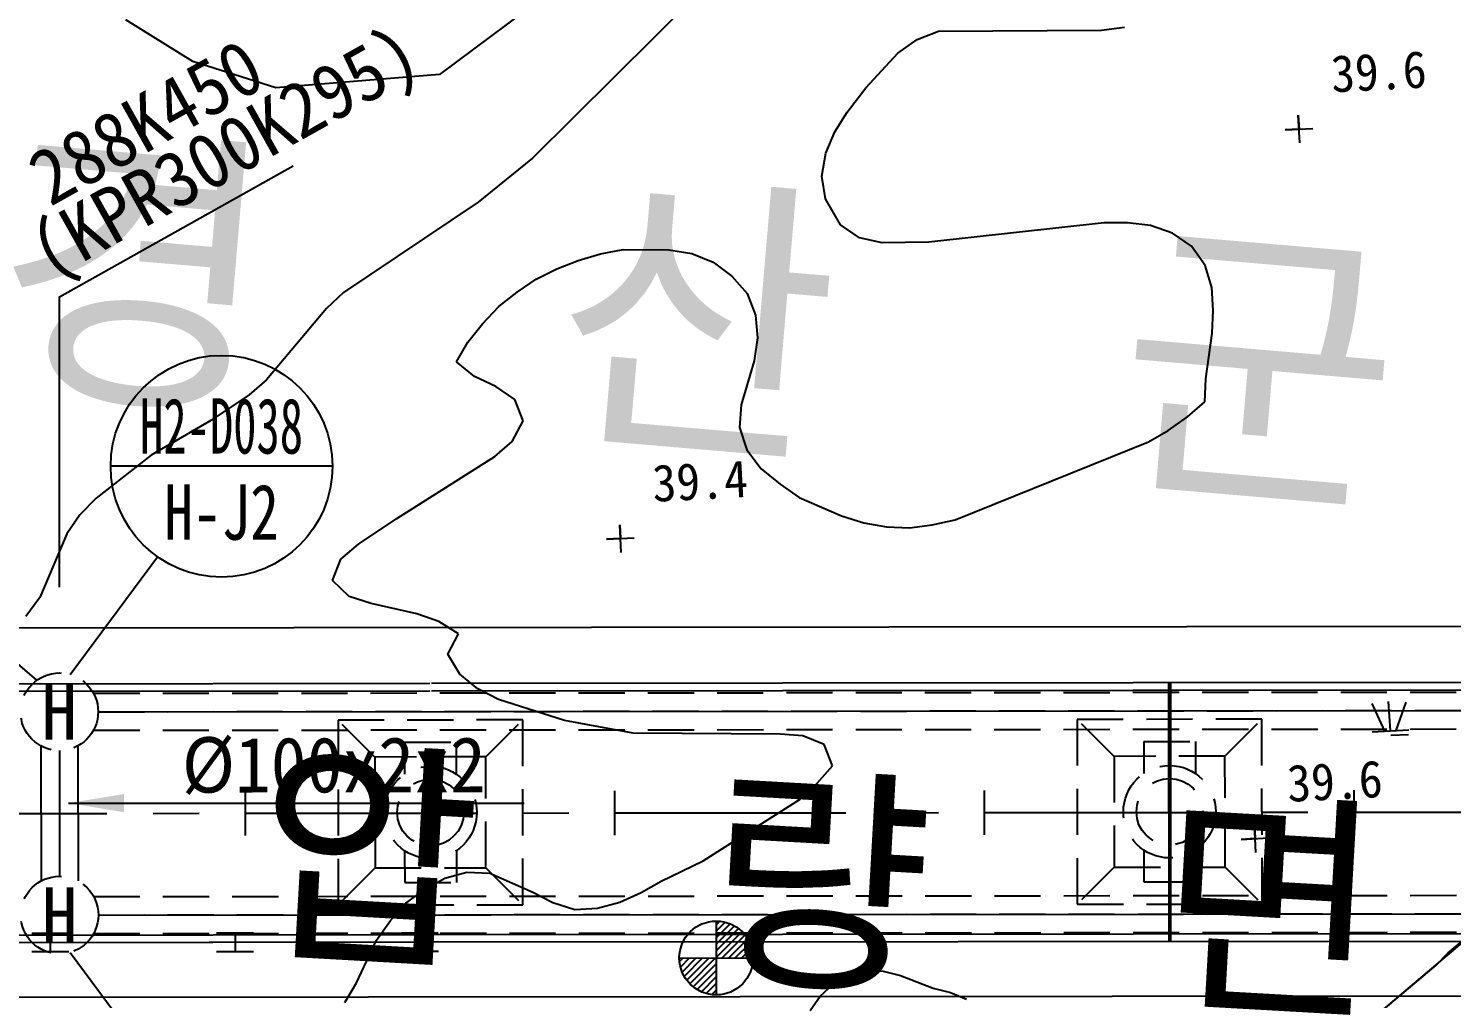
# Model space of a CAD drawing. Header units: millimetres. Extents: x 3302 to 4098, y 1103 to 1810.
# Drawn here: x 3434 to 3511.1, y 1461.3 to 1513.8 of the extents above; entities that cross this region are included whole.
import ezdxf
from ezdxf.enums import TextEntityAlignment as Align
from ezdxf.xclip import XClip

# ---------------------------------------------------------------- set-up
doc = ezdxf.new("R2010")
doc.units = ezdxf.units.MM
doc.header["$LTSCALE"] = 10
doc.header["$MEASUREMENT"] = 0
doc.header["$XCLIPFRAME"] = 2
for name, pattern in [('CENTER', [2, 1.25, -0.25, 0.25, -0.25]), ('DASHED2', [0.375, 0.25, -0.125]), ('HIDDEN', [0.375, 0.25, -0.125])]:
    doc.linetypes.add(name, pattern=pattern)
for name, color, linetype in [('TN-MANH', 4, 'Continuous'), ('TZ-BASE', 253, 'Continuous'), ('TZ-CABL', 4, 'Continuous')]:
    doc.layers.add(name, color=color, linetype=linetype)
doc.styles.add('GHS', font='GulimChe.ttf')
doc.styles.add('GR', font='GulimChe.ttf')
doc.styles.add('GUL', font='GulimChe.ttf')
doc.styles.get("Standard").update_dxf_attribs({"font": 'GulimChe.ttf'})
doc.linetypes.add('ZIGZAG', pattern='A,0.0001,-0.2,[131,ltypeshp.shx,S=0.2,R=0,X=-0.2,Y=0],-0.4,[131,ltypeshp.shx,S=0.2,R=180,X=0.2,Y=0],-0.2', length=0.8001)
doc.dimstyles.get("Standard").update_dxf_attribs({"dimtxt": 0.18, "dimasz": 0.18, "dimexe": 0.18, "dimexo": 0.0625, "dimgap": 0.09, "dimtad": 0, "dimtih": 1, "dimtoh": 1, "dimdec": 4, "dimzin": 0, "dimdsep": 46, "dimtxsty": 'Standard', "dimcen": 0.09, "dimadec": 0, "dimazin": 0, "dimtfac": 1, "dimtdec": 4, "dimtofl": 0, "dimtmove": 0, "dimatfit": 3, "dimfxl": 0, "dimtolj": 1, "dimtzin": 0, "dimarcsym": 0})

# ---------------------------------------------------------------- blocks, each defined once
blk = doc.blocks.new('JD-FHF78DGH')
at = {"layer": 'TZ-BASE'}
for p, q in [((76.026, 44.172, 39.997), (70.501, 40.034, 39.997)), ((84.451, 44.352, 39.993), (75.531, 35.505, 39.993)), ((57.156, 40.743, 39.997), (53.533, 43, 39.997)), ((96.349, 41.925, 39.993), (97.506, 42.371, 39.993)), ((97.506, 42.371, 39.993), (106.329, 42.438, 39.993)), ((106.329, 42.438, 39.993), (107.566, 42.595, 39.993)), ((95.314, 41.19, 39.993), (96.349, 41.925, 39.993)), ((93.57, 39.305, 39.993), (95.314, 41.19, 39.993)), ((61.651, 39.308, 39.997), (57.156, 40.743, 39.997)), ((70.501, 40.034, 39.997), (61.651, 39.308, 39.997)), ((92.572, 37.992, 39.993), (93.57, 39.305, 39.993)), ((91.906, 36.925, 39.993), (92.572, 37.992, 39.993)), ((117.061, 36.329, 39.583), (116.981, 37.827, 39.583)), ((116.981, 37.827, 39.583), (117.021, 37.078, 39.583)), ((116.272, 37.038, 39.583), (117.77, 37.118, 39.583)), ((117.021, 37.078, 39.583), (116.272, 37.038, 39.583)), ((91.404, 35.774, 39.993), (91.906, 36.925, 39.993)), ((75.531, 35.505, 39.993), (72.589, 33.133, 39.993)), ((91.19, 34.538, 39.993), (91.404, 35.774, 39.993)), ((91.388, 33.3, 39.993), (91.19, 34.538, 39.993)), ((72.589, 33.133, 39.993), (65.302, 28.233, 39.993)), ((92.203, 31.893, 39.993), (91.388, 33.3, 39.993)), ((93.229, 31.186, 39.993), (92.203, 31.893, 39.993)), ((106.467, 32.008, 39.993), (96.979, 30.956, 39.993)), ((107.745, 31.999, 39.993), (106.467, 32.008, 39.993)), ((108.981, 31.868, 39.993), (107.745, 31.999, 39.993)), ((110.174, 31.448, 39.993), (108.981, 31.868, 39.993)), ((94.464, 30.931, 39.993), (93.229, 31.186, 39.993)), ((96.979, 30.956, 39.993), (94.464, 30.931, 39.993)), ((111.2, 30.74, 39.993), (110.174, 31.448, 39.993)), ((78.01, 29.965, 39.993), (79.208, 30.328, 39.993)), ((79.208, 30.328, 39.993), (80.446, 30.568, 39.993)), ((80.446, 30.568, 39.993), (82.919, 30.552, 39.993)), ((82.919, 30.552, 39.993), (84.155, 30.338, 39.993)), ((84.155, 30.338, 39.993), (85.306, 29.877, 39.993)), ((111.935, 29.705, 39.993), (111.2, 30.74, 39.993)), ((75.736, 28.949, 39.993), (76.853, 29.519, 39.993)), ((76.853, 29.519, 39.993), (78.01, 29.965, 39.993)), ((85.306, 29.877, 39.993), (86.332, 29.128, 39.993)), ((112.299, 28.507, 39.993), (111.935, 29.705, 39.993)), ((74.701, 28.255, 39.993), (75.736, 28.949, 39.993)), ((86.332, 29.128, 39.993), (87.15, 28.175, 39.993)), ((112.373, 27.27, 39.993), (112.299, 28.507, 39.993)), ((65.302, 28.233, 39.993), (64.389, 27.373, 39.993)), ((73.707, 27.478, 39.993), (74.701, 28.255, 39.993)), ((87.15, 28.175, 39.993), (87.596, 27.018, 39.993)), ((64.389, 27.373, 39.993), (61.149, 23.519, 39.993)), ((72.835, 26.536, 39.993), (73.707, 27.478, 39.993)), ((87.596, 27.018, 39.993), (87.712, 25.78, 39.993)), ((112.324, 26.034, 39.993), (112.373, 27.27, 39.993)), ((72.045, 25.551, 39.993), (72.835, 26.536, 39.993)), ((71.42, 24.484, 39.993), (72.045, 25.551, 39.993)), ((87.712, 25.78, 39.993), (87.539, 24.545, 39.993)), ((111.978, 23.562, 39.993), (112.324, 26.034, 39.993)), ((72.404, 23.694, 39.993), (71.42, 24.484, 39.993)), ((87.539, 24.545, 39.993), (86.823, 22.158, 39.993)), ((61.149, 23.519, 39.993), (60.196, 22.701, 39.993)), ((73.555, 23.151, 39.993), (72.404, 23.694, 39.993)), ((74.581, 22.443, 39.993), (73.555, 23.151, 39.993)), ((111.929, 22.326, 39.993), (111.978, 23.562, 39.993)), ((60.196, 22.701, 39.993), (58.126, 21.313, 39.993)), ((75.027, 21.286, 39.993), (74.581, 22.443, 39.993)), ((86.823, 22.158, 39.993), (86.732, 20.922, 39.993)), ((110.976, 21.508, 39.993), (111.929, 22.326, 39.993)), ((58.126, 21.313, 39.993), (54.898, 19.437, 39.993)), ((74.443, 20.177, 39.993), (75.027, 21.286, 39.993)), ((86.732, 20.922, 39.993), (87.137, 19.724, 39.993)), ((109.94, 20.772, 39.993), (110.976, 21.508, 39.993)), ((73.489, 19.359, 39.993), (74.443, 20.177, 39.993)), ((98.408, 15.941, 39.993), (108.864, 20.161, 39.993)), ((108.864, 20.161, 39.993), (109.94, 20.772, 39.993)), ((54.898, 19.437, 39.993), (51.915, 17.107, 39.993)), ((68.191, 16.012, 39.993), (73.489, 19.359, 39.993)), ((87.137, 19.724, 39.993), (87.913, 18.688, 39.993)), ((87.913, 18.688, 39.993), (88.939, 17.857, 39.993)), ((88.939, 17.857, 39.993), (89.965, 17.15, 39.993)), ((51.915, 17.107, 39.993), (51.043, 16.205, 39.993)), ((89.965, 17.15, 39.993), (92.267, 16.146, 39.993)), ((51.043, 16.205, 39.993), (50.336, 15.179, 39.993)), ((66.121, 14.624, 39.993), (68.191, 16.012, 39.993)), ((80.334, 14.173, 39.439), (80.254, 15.671, 39.439)), ((80.254, 15.671, 39.439), (80.294, 14.922, 39.439)), ((92.267, 16.146, 39.993), (93.46, 15.767, 39.993)), ((93.46, 15.767, 39.993), (94.695, 15.553, 39.993)), ((94.695, 15.553, 39.993), (95.931, 15.504, 39.993)), ((95.931, 15.504, 39.993), (97.169, 15.661, 39.993)), ((97.169, 15.661, 39.993), (98.408, 15.941, 39.993)), ((50.336, 15.179, 39.993), (48.871, 11.726, 39.993)), ((79.545, 14.882, 39.439), (81.043, 14.962, 39.439)), ((80.294, 14.922, 39.439), (79.545, 14.882, 39.439)), ((65.168, 13.806, 39.993), (66.121, 14.624, 39.993)), ((64.707, 12.654, 39.993), (65.168, 13.806, 39.993)), ((65.608, 11.783, 39.993), (64.707, 12.654, 39.993)), ((48.871, 11.726, 39.993), (48.122, 10.7, 39.993)), ((66.801, 11.404, 39.993), (65.608, 11.783, 39.993)), ((69.271, 10.852, 39.993), (66.801, 11.404, 39.993)), ((70.464, 10.433, 39.993), (69.271, 10.852, 39.993)), ((-0.009, 10.053), (699.467, 10.709)), ((71.531, 9.766, 39.993), (70.464, 10.433, 39.993)), ((70.947, 8.657, 39.993), (71.531, 9.766, 39.993)), ((71.6, 7.581, 39.993), (70.947, 8.657, 39.993)), ((-0.006, 7.025), (69.976, 7.089)), ((70.076, 7.089), (149.946, 7.162)), ((72.584, 6.791, 39.993), (71.6, 7.581, 39.993)), ((109.959, 7.138), (109.971, -6.862)), ((110.059, 7.138), (110.071, -6.862)), ((-0.006, 6.625), (69.977, 6.689)), ((70.077, 6.689), (149.947, 6.762)), ((73.693, 6.207, 39.993), (72.584, 6.791, 39.993)), ((77.272, 5.071, 39.993), (73.693, 6.207, 39.993)), ((120.961, 5.996, 41.234), (121.652, 4.493, 41.234)), ((121.968, 4.51, 41.234), (121.86, 6.112, 41.234)), ((122.283, 4.527, 41.234), (122.812, 6.072, 41.234)), ((125.093, -7.505, 39.993), (141.133, 6.033, 39.993)), ((80.978, 4.387, 39.993), (77.272, 5.071, 39.993)), ((88.934, 4.336, 39.993), (80.978, 4.387, 39.993)), ((90.17, 4.246, 39.993), (88.934, 4.336, 39.993)), ((91.321, 3.785, 39.993), (90.17, 4.246, 39.993)), ((120.975, 4.457, 41.234), (122.96, 4.563, 41.234)), ((121.98, 4.284, 41.234), (122.951, 4.313, 41.234)), ((91.767, 2.628, 39.993), (91.321, 3.785, 39.993)), ((90.937, 1.685, 39.993), (91.767, 2.628, 39.993)), ((90.024, 0.825, 39.993), (90.937, 1.685, 39.993)), ((60.001, -1.145), (59.999, 1.255)), ((80.001, -1.126), (79.999, 1.274)), ((84.767, -2.522, 39.993), (90.024, 0.825, 39.993)), ((100.001, -1.108), (99.999, 1.292)), ((120.001, -1.09), (119.999, 1.31)), ((106.225, -23.532, 41.993), (134.748, 0.567, 41.993)), ((114.685, -2.066, 39.622), (114.606, -0.569, 39.622)), ((114.606, -0.569, 39.622), (114.645, -1.317, 39.622)), ((113.896, -1.357, 39.622), (115.394, -1.278, 39.622)), ((114.645, -1.317, 39.622), (113.896, -1.357, 39.622)), ((82.493, -3.62, 39.993), (84.767, -2.522, 39.993)), ((69.711, -4.073, 39.993), (70.786, -3.462, 39.993)), ((70.786, -3.462, 39.993), (71.984, -3.14, 39.993)), ((71.984, -3.14, 39.993), (73.22, -3.189, 39.993)), ((73.22, -3.189, 39.993), (75.522, -4.193, 39.993)), ((81.417, -4.231, 39.993), (82.493, -3.62, 39.993)), ((68.675, -4.809, 39.993), (69.711, -4.073, 39.993)), ((75.522, -4.193, 39.993), (76.632, -4.778, 39.993)), ((80.259, -4.76, 39.993), (81.417, -4.231, 39.993)), ((67.845, -5.751, 39.993), (68.675, -4.809, 39.993)), ((76.632, -4.778, 39.993), (77.825, -5.156, 39.993)), ((77.825, -5.156, 39.993), (79.062, -5.082, 39.993)), ((79.062, -5.082, 39.993), (80.259, -4.76, 39.993)), ((67.096, -6.818, 39.993), (67.845, -5.751, 39.993)), ((85.477, -5.775), (85.481, -9.775)), ((85.477, -5.775), (85.481, -9.775)), ((85.477, -5.976), (85.669, -5.784)), ((85.478, -6.329), (85.97, -5.836)), ((85.478, -6.683), (86.236, -5.923)), ((85.478, -7.036), (86.473, -6.039)), ((0.006, -6.575), (69.989, -6.511)), ((0.006, -6.975), (69.989, -6.911)), ((0.006, -6.975), (69.541, -6.911)), ((48.44, -6.431), (50.44, -6.428)), ((49.44, -6.43), (49.442, -7.43)), ((58.44, -6.422), (60.44, -6.419)), ((59.44, -6.421), (59.442, -7.421)), ((66.009, -9.12, 39.993), (67.096, -6.818, 39.993)), ((68.44, -6.413), (70.44, -6.41)), ((69.44, -6.411), (69.442, -7.411)), ((70.089, -6.511), (149.959, -6.438)), ((70.089, -6.911), (149.959, -6.838)), ((85.479, -7.39), (86.686, -6.18)), ((85.479, -7.743), (86.876, -6.343)), ((85.801, -7.774), (87.044, -6.529)), ((86.155, -7.774), (87.189, -6.738)), ((48.442, -7.431), (50.442, -7.428)), ((58.442, -7.422), (60.442, -7.419)), ((68.442, -7.413), (70.442, -7.41)), ((86.508, -7.774), (87.31, -6.97)), ((86.862, -7.773), (87.404, -7.231)), ((87.216, -7.773), (87.463, -7.525)), ((124.424, -8.183, 39.993), (125.093, -7.505, 39.993)), ((83.479, -7.777), (87.479, -7.773)), ((83.489, -7.968), (83.68, -7.777)), ((83.541, -8.269), (84.034, -7.776)), ((83.629, -8.535), (84.387, -7.776)), ((83.746, -8.772), (84.741, -7.775)), ((83.887, -8.985), (85.094, -7.775)), ((84.051, -9.175), (85.448, -7.775)), ((84.237, -9.342), (85.48, -8.097)), ((84.445, -9.487), (85.48, -8.45)), ((120.772, -11.252, 39.993), (124.424, -8.183, 39.993)), ((65.384, -10.188, 39.993), (66.009, -9.12, 39.993)), ((84.678, -9.607), (85.48, -8.804)), ((84.939, -9.7), (85.481, -9.158)), ((91.112, -9.845, 39.993), (91.812, -9.2, 39.993)), ((91.812, -9.2, 39.993), (92.634, -8.744, 39.993)), ((92.634, -8.744, 39.993), (93.546, -8.477, 39.993)), ((93.546, -8.477, 39.993), (94.517, -8.494, 39.993)), ((94.517, -8.494, 39.993), (95.452, -8.728, 39.993)), ((95.452, -8.728, 39.993), (97.225, -9.416, 39.993)), ((0.009, -9.947), (699.468, -9.291)), ((85.233, -9.76), (85.481, -9.511)), ((90.567, -10.619, 39.993), (91.112, -9.845, 39.993)), ((97.225, -9.416, 39.993), (98.161, -9.651, 39.993)), ((98.161, -9.651, 39.993), (99.031, -10.01, 39.993))]:
    blk.add_line(p, q, dxfattribs=at)
at = {"layer": 'TZ-BASE', "linetype": 'DASHED2'}
for p, q in [((75.01, 5.105), (65.011, 5.096)), ((67.012, 3.098), (65.011, 5.096)), ((65.011, 5.096), (65.02, -4.903)), ((73.012, 3.104), (75.01, 5.105)), ((75.019, -4.894), (75.01, 5.105)), ((115.01, 5.142), (105.011, 5.133)), ((107.012, 3.135), (105.011, 5.133)), ((105.011, 5.133), (105.02, -4.866)), ((113.012, 3.141), (115.01, 5.142)), ((115.019, -4.857), (115.01, 5.142)), ((68.612, 3.9), (71.411, 3.902)), ((68.612, 3.9), (68.613, 2.171)), ((71.411, 3.902), (71.413, 2.173)), ((108.612, 3.937), (111.411, 3.939)), ((108.612, 3.937), (108.613, 2.208)), ((111.411, 3.939), (111.413, 2.21)), ((73.012, 3.104), (67.012, 3.098)), ((67.012, 3.098), (67.018, -2.902)), ((73.018, -2.896), (73.012, 3.104)), ((113.012, 3.141), (107.012, 3.135)), ((107.012, 3.135), (107.018, -2.865)), ((113.018, -2.859), (113.012, 3.141)), ((68.617, -1.971), (68.619, -3.7)), ((71.417, -1.969), (71.418, -3.698)), ((108.617, -1.934), (108.618, -3.663)), ((111.417, -1.932), (111.418, -3.661)), ((67.018, -2.902), (65.02, -4.903)), ((67.018, -2.902), (73.018, -2.896)), ((73.018, -2.896), (75.019, -4.894)), ((107.018, -2.865), (105.02, -4.866)), ((107.018, -2.865), (113.018, -2.859)), ((113.018, -2.859), (115.019, -4.857)), ((68.619, -3.7), (71.418, -3.698)), ((108.618, -3.663), (111.418, -3.661)), ((65.02, -4.903), (75.019, -4.894)), ((105.02, -4.866), (115.019, -4.857))]:
    blk.add_line(p, q, dxfattribs=at)
at = {"layer": 'TZ-BASE', "linetype": 'CENTER'}
blk.add_lwpolyline([(0, 0), (198.8, 0.183), (401.2, 0.369), (598.2, 0.55), (700, 0.644)], dxfattribs=at)
at = {"layer": 'TZ-BASE', "linetype": 'DASHED2'}
for centre, radius in [((70.015, 0.101), 2.5), ((110.015, 0.138), 2.5), ((70.015, 0.101), 1.8), ((110.015, 0.138), 1.8)]:
    blk.add_circle(centre, radius, dxfattribs=at)
at = {"layer": 'TZ-BASE'}
blk.add_circle((85.479, -7.775), 2, dxfattribs=at)
for s, height, rotation, style, p in [('39.6', 2, 3.042, 'GUL', (118.804, 39.061, 40.017)), ('경  산  군', 12, 355.12609, 'GHS', (45.94, 23.996)), ('39.4', 2, 3.042, 'GUL', (82.077, 16.905, 40.017)), ('압  량  면', 9.6, 356.76403, 'GHS', (60.34, -6.734)), ('39.6', 2, 3.042, 'GUL', (116.428, 0.666, 42.894))]:
    blk.add_text(s, height=height, rotation=rotation, dxfattribs=dict(at, style=style)).set_placement(p)
blk = doc.blocks.new('JD-FGJF6GJK')
at = {"layer": 'TZ-BASE'}
for p, q in [((64.64, 93.832), (52.64, 93.832)), ((50.44, 82.565), (55.168, 88.939)), ((50.45, 67.527), (55.178, 61.153))]:
    blk.add_line(p, q, dxfattribs=at)
at = {"layer": 'TZ-BASE', "flags": 128}
blk.add_lwpolyline([(49.863, 87.296), (49.863, 102.999), (62.522, 110.085)], dxfattribs=at)
at = {"layer": 'TZ-BASE'}
blk.add_circle((58.64, 93.832), 6, dxfattribs=at)
at = {"layer": 'TZ-BASE', "style": 'GR'}
for s, p in [('(KPR300K295)', (49.354, 103.86)), ('288K450', (49.354, 107.852))]:
    blk.add_text(s, height=3, rotation=29.23871, dxfattribs=at).set_placement(p)
for s, width, p in [('H2-D038', 0.65, (58.64, 95.992)), ('H-J2', 0.8, (58.641, 91.332))]:
    blk.add_text(s, height=3, dxfattribs=dict(at, width=width)).set_placement(p, align=Align.MIDDLE)
at = {"layer": 'TZ-BASE'}
blk.add_text('Ø100x2x2', height=3, rotation=0.05182, dxfattribs=at).set_placement((64.714, 77.681), align=Align.MIDDLE)
blk.add_leader([(50.363, 75.605), (75.019, 75.605)], dimstyle='Standard', override={"dimtxt": 3, "dimasz": 3, "dimexe": 2, "dimexo": 3, "dimgap": 1, "dimtad": 0, "dimtih": 0, "dimcen": 1, "dimaunit": 1, "dimadec": 8, "dimtix": 1, "dimtofl": 1, "dimtmove": 2, "dimtvp": 2}, dxfattribs=at)

msp = doc.modelspace()

# ---------------------------------------------------------------- linework, layer by layer
at = {"layer": 'TN-MANH', "linetype": 'HIDDEN'}
for centre in [(3435.711, 1476.79), (3435.721, 1465.79)]:
    msp.add_circle(centre, 2.1, dxfattribs=at)
at = {"layer": 'TZ-CABL', "linetype": 'ByBlock'}
msp.add_line((3434.489, 1478.498), (3427.013, 1484.914), dxfattribs=at)
at = {"layer": 'TZ-CABL', "linetype": 'HIDDEN'}
for points in [[(3437.557, 1477.792), (3883.875, 1478.202)], [(3437.811, 1476.792), (3883.622, 1477.202)], [(3437.559, 1475.792), (3883.877, 1476.202)], [(3437.567, 1466.792), (3883.885, 1467.202)], [(3437.821, 1465.792), (3883.632, 1466.202)], [(3437.569, 1464.792), (3883.887, 1465.202)], [(3437.569, 1464.792), (3883.887, 1465.202)]]:
    msp.add_lwpolyline(points, dxfattribs=at)
at = {"layer": 'TZ-CABL', "linetype": 'ZIGZAG', "ltscale": 0.5}
for points in [[(3437.811, 1476.792), (3883.622, 1477.202)], [(3435.713, 1474.69), (3435.719, 1467.89)], [(3437.821, 1465.792), (3883.632, 1466.202)]]:
    msp.add_lwpolyline(points, dxfattribs=at)
at = {"layer": 'TZ-CABL'}
for points in [[(3434.713, 1474.942), (3434.72, 1467.636)], [(3436.713, 1474.944), (3436.72, 1467.638)]]:
    msp.add_lwpolyline(points, dxfattribs=at)

# ---------------------------------------------------------------- block references
at = {"layer": 'TZ-BASE'}
ref = msp.add_blockref('JD-FHF78DGH', (3385.78, 1471.244), dxfattribs=at)
XClip(ref).set_block_clipping_path([(-0.0689837693, 74.9999683935), (699.9307201614, 75.6438166693), (700.0686876491, -74.3561198806), (0.0689837693, -74.9999683935)])
msp.add_blockref('JD-FGJF6GJK', (3385.848, 1396.244), dxfattribs=at)

# ---------------------------------------------------------------- texts
at = {"layer": 'TN-MANH', "linetype": 'ByBlock', "style": 'GR'}
for p in [(3435.711, 1476.79), (3435.721, 1465.79)]:
    msp.add_text('H', height=3, dxfattribs=at).set_placement(p, align=Align.MIDDLE)

doc.saveas('drawing.dxf')
